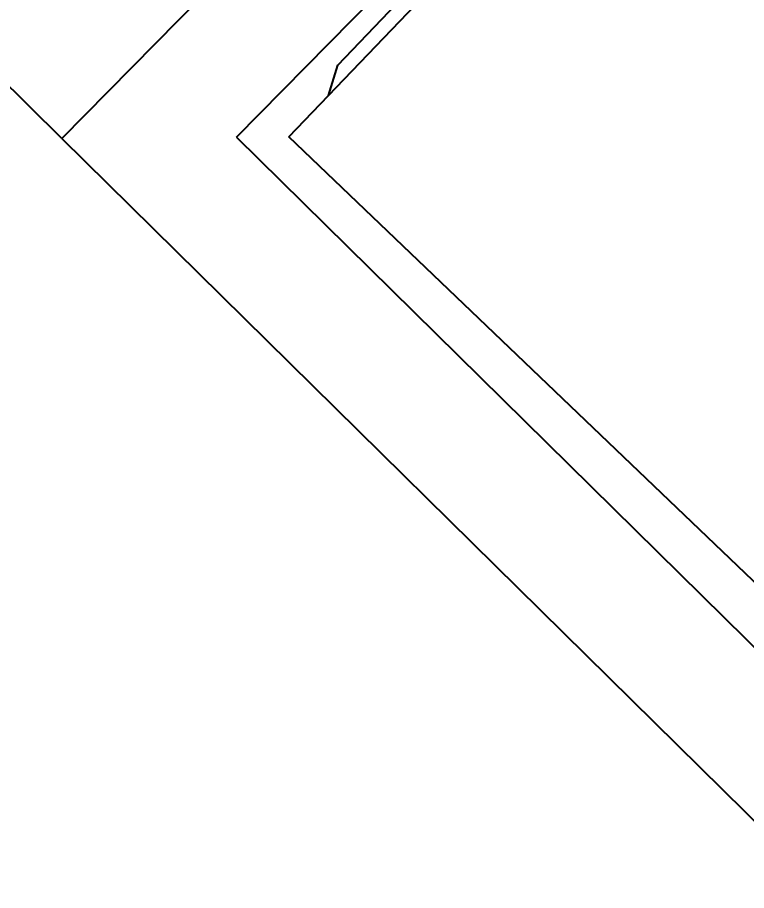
# Model space of a CAD drawing. Extents: x -357449 to -117302, y 127569 to 244935.
# Drawn here: x -329452 to -328862, y 220730 to 221436 of the extents above; entities that cross this region are included whole.
import ezdxf

# ---------------------------------------------------------------- set-up
doc = ezdxf.new("R2010")
doc.units = 0
doc.header["$MEASUREMENT"] = 0
doc.layers.get('0').update_dxf_attribs({"linetype": 'CONTINUOUS'})
doc.layers.get('DEFPOINTS').update_dxf_attribs({"linetype": 'CONTINUOUS'})
for name, color, linetype in [('1', 8, 'CONTINUOUS'), ('WALL', 1, 'CONTINUOUS'), ('WINDOW', 4, 'CONTINUOUS')]:
    doc.layers.add(name, color=color, linetype=linetype)
doc.layers.add('AXIS', color=3, linetype='CONTINUOUS', lineweight=9)
doc.styles.add('DIM_FONT', font='SIMPLEX.shx', dxfattribs={"width": 0.8})
doc.dimstyles.new('DIMN-200', dxfattribs={"dimtxt": 300, "dimasz": 1, "dimexe": 250, "dimexo": 0, "dimgap": 150, "dimtad": 1, "dimdec": 0, "dimdsep": 46, "dimtxsty": 'DIM_FONT', "dimblk": '_DIMX', "dimcen": 2.5, "dimclrd": 256, "dimclre": 256, "dimclrt": 4, "dimadec": 0, "dimazin": 0, "dimtfac": 1, "dimtdec": 0, "dimtix": 1, "dimtmove": 2, "dimatfit": 3, "dimldrblk": '_DIMX', "dimfxl": 0, "dimtolj": 1, "dimtzin": 0, "dimarcsym": 0})
doc.dimstyles.get("Standard").update_dxf_attribs({"dimtxt": 375, "dimasz": 1, "dimexe": 150, "dimexo": 0, "dimgap": 200, "dimtad": 1, "dimdec": 0, "dimzin": 0, "dimdsep": 46, "dimtxsty": 'DIM_FONT', "dimblk1": '_DIMX', "dimblk2": '_DIMX', "dimsah": 1, "dimcen": 200, "dimclrd": 256, "dimclre": 256, "dimclrt": 4, "dimadec": 0, "dimazin": 0, "dimtfac": 1, "dimtdec": 0, "dimtix": 1, "dimtmove": 2, "dimatfit": 3, "dimldrblk": '_DIMX', "dimfxl": 0, "dimtolj": 1, "dimtzin": 0, "dimarcsym": 0})

# ---------------------------------------------------------------- blocks, each defined once
blk = doc.blocks.new('_DIMX')
blk.add_line((-150, 0), (150, 0))
at = {"const_width": 50}
blk.add_lwpolyline([(-70, -70), (70, 70)], dxfattribs=at)
blk = doc.blocks.new('*D30')
at = {"linetype": 'ByBlock'}
for p, q in [((-307663.43, 240707.63), (-309496.63, 242514.08)), ((-309390.49, 242408.08), (-328829.82, 222680.76)), ((-327104.16, 220978.89), (-328937.37, 222785.33))]:
    blk.add_line(p, q, dxfattribs=at)
at = {"layer": 'DEFPOINTS', "color": 0, "linetype": 'ByBlock'}
for p in [(-307663.43, 240707.63), (-328830.52, 222680.05), (-327104.16, 220978.89)]:
    blk.add_point(p, dxfattribs=at)
at = {"linetype": 'ByBlock'}
for p, rotation in [((-309389.79, 242408.79), 45.42128490415822), ((-328830.52, 222680.05), 225.4212849041582)]:
    blk.add_blockref('_DIMX', p, dxfattribs=dict(at, rotation=rotation))
at = {"color": 4, "linetype": 'ByBlock', "insert": (-319306.03, 232737.44), "char_height": 250, "attachment_point": 5, "rotation": 45.42128, "style": 'DIM_FONT'}
blk.add_mtext('\\A1;27698', dxfattribs=at)
blk = doc.blocks.new('*D389')
at = {"linetype": 'ByBlock'}
for p, q in [((-318020.05, 223488.97), (-318468.22, 223930.59)), ((-320090.08, 222071), (-318362.08, 223824.6)), ((-319749.45, 221733.95), (-320197.62, 222175.57))]:
    blk.add_line(p, q, dxfattribs=at)
at = {"layer": 'DEFPOINTS', "color": 0, "linetype": 'ByBlock'}
for p in [(-318361.38, 223825.31), (-318020.05, 223488.97), (-319749.45, 221733.95)]:
    blk.add_point(p, dxfattribs=at)
at = {"linetype": 'ByBlock'}
for p, rotation in [((-318361.38, 223825.31), 45.42128490416618), ((-320090.78, 222070.29), 225.4212849041662)]:
    blk.add_blockref('_DIMX', p, dxfattribs=dict(at, rotation=rotation))
at = {"color": 4, "linetype": 'ByBlock', "insert": (-319421.96, 223140.82), "char_height": 250, "attachment_point": 5, "rotation": 45.42128, "style": 'DIM_FONT'}
blk.add_mtext('\\A1;2464', dxfattribs=at)
blk = doc.blocks.new('A$C6F5F30C6')
for p, q in [((0, 553.85), (0, 11.54)), ((0, 11.54), (600, 11.54)), ((46.15, 11.54), (69.23, 0)), ((69.23, 0), (530.77, 0))]:
    blk.add_line(p, q)

msp = doc.modelspace()

# ---------------------------------------------------------------- linework, layer by layer
at = {"layer": 'WALL'}
for p, q in [((-329416.09, 221338.62), (-327756.88, 223022.41)), ((-329274.68, 221339.65), (-327685.65, 222952.22)), ((-329416.09, 221338.62), (-328810.65, 220742.01)), ((-329274.68, 221339.65), (-328740.46, 220813.24))]:
    msp.add_line(p, q, dxfattribs=at)

# ---------------------------------------------------------------- block references
at = {"layer": '1', "xscale": -1, "rotation": 226.2638547083331}
msp.add_blockref('A$C6F5F30C6', (-329240.59, 221347.94), dxfattribs=at)

# ---------------------------------------------------------------- dimensions: what is measured, and where the dimension line sits
at = {"layer": 'AXIS'}
dim = msp.add_aligned_dim(p1=(-317330.06, 240312.3), p2=(-336770.8, 220583.56), distance=-2423.69, dimstyle='DIMN-200', override={"dimtxt": 250, "dimexe": 150, "dimzin": 0, "dimblk1": '_DIMX', "dimblk2": '_DIMX', "dimsah": 1, "dimcen": 200}, dxfattribs=at)
dim.commit()
dim.dimension.update_dxf_attribs({"geometry": '*D30', "text_midpoint": (-328972.67, 232342.11), "insert": (-9666.64, -395.33)})
at = {"layer": 'WINDOW'}
dim = msp.add_aligned_dim(p1=(-329416.09, 221338.62), p2=(-327686.69, 223093.64), distance=479.2, dimstyle='Standard', override={"dimtxt": 250, "dimgap": 150, "dimblk": '_DIMX'}, dxfattribs=at)
dim.commit()
dim.dimension.update_dxf_attribs({"geometry": '*D389', "text_midpoint": (-329088.6, 222745.49), "insert": (-9666.64, -395.33)})

doc.saveas('drawing.dxf')
